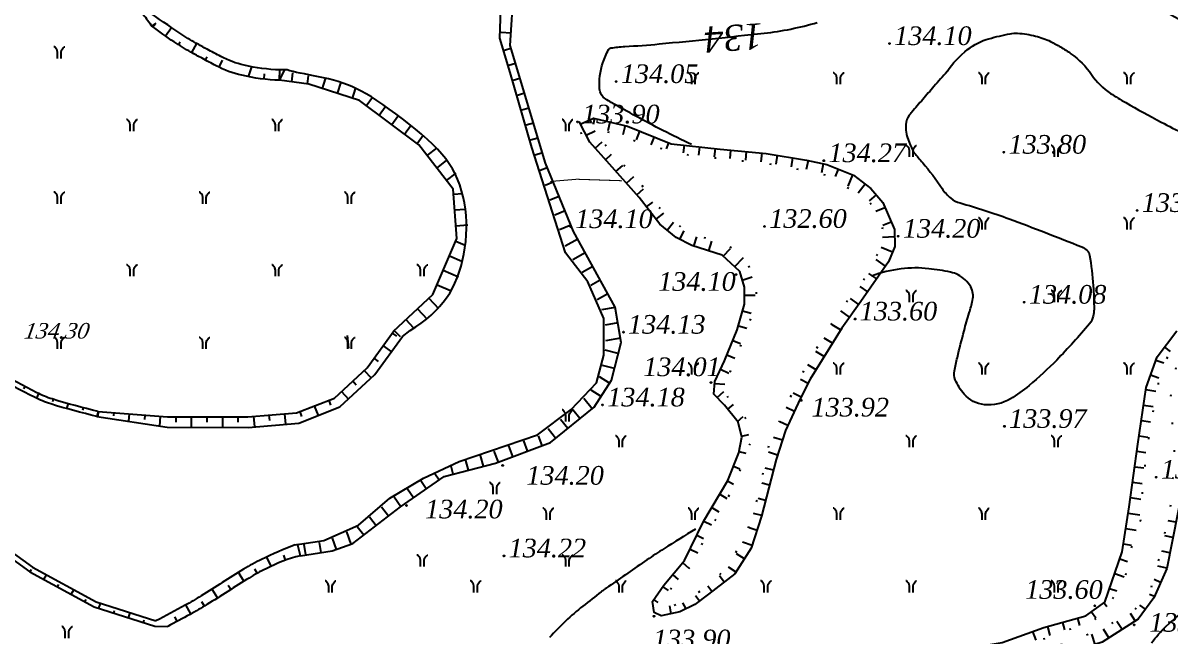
# Model space of a CAD drawing. Header units: millimetres. Extents: x 1400 to 4853, y -623 to 1865.
# Drawn here: x 3014.5 to 3080.8, y 1754.9 to 1790.4 of the extents above; entities that cross this region are included whole.
import ezdxf
from ezdxf.enums import TextEntityAlignment as Align

# ---------------------------------------------------------------- set-up
doc = ezdxf.new("R2010")
doc.units = ezdxf.units.MM
doc.linetypes.add('ADOT1', pattern=[1.6, 0.1, -1.5])
for name, color, linetype in [('00_Північ', 7, 'Continuous'), ('00_Північ_відмітки', 7, 'Continuous'), ('01_Північ', 7, 'Continuous')]:
    doc.layers.add(name, color=color, linetype=linetype)
doc.styles.add('grad', font='timesi.ttf')
doc.styles.add('universw', font='timesi.ttf', dxfattribs={"oblique": 10})

# ---------------------------------------------------------------- blocks, each defined once
blk = doc.blocks.new('403')
at = {"color": 0, "linetype": 'Continuous'}
for p, q in [((-0.45, 1.11), (-0.52, 1.11)), ((-0.38, 1.02), (-0.45, 1.11)), ((0.38, 1.02), (0.45, 1.11)), ((0.45, 1.11), (0.52, 1.11)), ((-0.31, 0.94), (-0.38, 1.02)), ((-0.21, 0.81), (-0.31, 0.94)), ((-0.17, 0.59), (-0.21, 0.81)), ((-0.17, 0), (-0.17, 0.59)), ((0.17, 0.59), (0.21, 0.81)), ((0.17, 0), (0.17, 0.59)), ((0.21, 0.81), (0.31, 0.94)), ((0.31, 0.94), (0.38, 1.02))]:
    blk.add_line(p, q, dxfattribs=at)

msp = doc.modelspace()

# ---------------------------------------------------------------- linework, layer by layer
at = {"layer": '00_Північ', "linetype": 'Continuous'}
for p, q in [((3021.9174, 1790.2248), (3022.1635, 1790.3963)), ((3022.6965, 1789.6586), (3023.0419, 1790.1521)), ((3024.2166, 1788.6963), (3024.508, 1789.2208)), ((3025.8034, 1787.8467), (3026.0071, 1788.2662)), ((3027.5124, 1787.3001), (3027.6898, 1787.8771)), ((3035.2887, 1771.7353), (3035.7727, 1771.3807)), ((3034.1928, 1770.3118), (3034.6013, 1769.8724)), ((3015.3612, 1768.9655), (3015.2294, 1768.6961)), ((3032.8745, 1769.0862), (3033.283, 1768.6468)), ((3017.0627, 1768.3865), (3016.9815, 1768.0977)), ((3031.3072, 1768.2575), (3031.5251, 1767.6985)), ((3018.8056, 1767.9373), (3018.737, 1767.6452)), ((3018.8056, 1767.9373), (3018.782, 1767.6383)), ((3020.6, 1767.7961), (3020.566, 1767.3641)), ((3022.3945, 1767.6549), (3022.35, 1767.0899)), ((3024.1932, 1767.6193), (3024.1922, 1767.0193)), ((3025.9932, 1767.6162), (3025.9921, 1767.0162)), ((3027.792, 1767.6419), (3027.8433, 1767.0441)), ((3029.5854, 1767.7959), (3029.6367, 1767.1981)), ((3028.8129, 1758.9801), (3028.5567, 1759.5115)), ((3015.6657, 1758.2178), (3015.8096, 1758.481)), ((3027.2385, 1758.1104), (3026.9603, 1758.556)), ((3017.2452, 1757.3543), (3017.3891, 1757.6176)), ((3025.7162, 1757.1498), (3025.4197, 1757.6217)), ((3018.8469, 1756.5432), (3018.9378, 1756.8291)), ((3020.5623, 1755.9978), (3020.6532, 1756.2837)), ((3024.1745, 1756.2214), (3023.8833, 1756.7459))]:
    msp.add_line(p, q, dxfattribs=at)
at = {"layer": '00_Північ', "color": 250, "linetype": 'Continuous'}
for p, q in [((3021.9679, 1790.1868), (3022.114, 1790.3815)), ((3023.443, 1789.156), (3023.5512, 1789.3256)), ((3025.0068, 1788.2655), (3025.106, 1788.4505)), ((3026.6387, 1787.5139), (3026.6489, 1787.5459)), ((3028.4017, 1787.1632), (3028.4359, 1787.4613)), ((3029.2989, 1787.095), (3029.3214, 1787.6946)), ((3035.8205, 1772.4613), (3036.0625, 1772.284)), ((3034.7568, 1771.0092), (3034.9989, 1770.8319)), ((3033.5336, 1769.699), (3033.7379, 1769.4793)), ((3014.5617, 1769.3788), (3014.4925, 1769.2457)), ((3016.1989, 1768.6393), (3016.1552, 1768.4958)), ((3017.9317, 1768.1524), (3017.8942, 1768.0072)), ((3032.1457, 1768.5843), (3032.2547, 1768.3048)), ((3019.7028, 1767.8667), (3019.6884, 1767.6839)), ((3021.4972, 1767.7255), (3021.4776, 1767.4762)), ((3023.2932, 1767.6208), (3023.2927, 1767.3208)), ((3025.0932, 1767.6177), (3025.0927, 1767.3177)), ((3026.8932, 1767.6147), (3026.8927, 1767.3147)), ((3028.6887, 1767.7189), (3028.7143, 1767.42)), ((3030.4686, 1767.9307), (3030.5776, 1767.6511)), ((3030.5041, 1759.5868), (3030.3365, 1760.2726)), ((3029.6426, 1759.3277), (3029.5395, 1759.6153)), ((3028.0107, 1758.5723), (3027.8787, 1758.8139)), ((3014.876, 1758.6495), (3014.948, 1758.7811)), ((3016.4554, 1757.7861), (3016.5274, 1757.9177)), ((3026.4767, 1757.6311), (3026.3337, 1757.8566)), ((3018.0349, 1756.9226), (3018.1068, 1757.0543)), ((3024.9522, 1756.6741), (3024.7996, 1756.9243)), ((3019.7046, 1756.2705), (3019.7501, 1756.4135)), ((3021.42, 1755.7251), (3021.4654, 1755.868)), ((3023.3838, 1755.7914), (3023.2423, 1756.056))]:
    msp.add_line(p, q, dxfattribs=at)
at = {"layer": '00_Північ', "linetype": 'Continuous'}
for points in [[(3014.0705, 1795.9756, -0.0415322), (3015.7362, 1795.4077, -0.0412958), (3017.0943, 1794.6762, -0.0292343), (3018.8749, 1793.364, -0.0190235), (3020.5696, 1791.8424, -0.0338093), (3021.4098, 1790.9103, -0.0143137), (3021.9174, 1790.2248, -0.0452591)], [(3018.8056, 1767.9373, -0.0165819), (3016.1487, 1768.6547, -0.0451631), (3015.2547, 1769.0192, -0.0042326), (3010.6185, 1771.4676, -0.0099961)]]:
    msp.add_lwpolyline(points, format="xyb", dxfattribs=at)
at = {"layer": '00_Північ', "color": 5, "linetype": 'Continuous', "flags": 128}
for points in [[(3029.3214, 1787.6946, -0.0469755), (3027.2543, 1787.9677, -0.0648831), (3025.9048, 1788.4678, -0.0026147), (3025.1025, 1788.8953, -0.0032531), (3024.4642, 1789.2452, -0.0200729), (3023.5344, 1789.8127, 0.0045098), (3021.6457, 1791.0957, -0.0144974)], [(3030.2057, 1760.2207, 0.0157697), (3028.2638, 1759.3745, 0.0281924), (3027.2227, 1758.8072, 0.0028383), (3025.9874, 1758.0311, -0.0028847), (3024.7718, 1757.2676, -0.0128241), (3023.8297, 1756.7163, -0.0072823), (3022.1331, 1755.8131)]]:
    msp.add_lwpolyline(points, format="xyb", dxfattribs=at)
at = {"layer": '00_Північ', "linetype": 'Continuous', "flags": 128}
for points in [[(3029.2989, 1787.095, -0.0469755), (3027.1203, 1787.3829, -0.0648831), (3025.6254, 1787.9368, -0.0026147), (3024.8176, 1788.3673, -0.0032531), (3024.1724, 1788.7209, -0.0200729), (3023.2015, 1789.3135, -0.0144974), (3021.9174, 1790.2248)], [(3030.5041, 1759.5868, 0.0619755), (3028.5207, 1758.8323, 0.0281924), (3027.539, 1758.2974, 0.0028383), (3026.3094, 1757.5249, -0.0028847), (3025.088, 1756.7577, -0.0128241), (3024.1193, 1756.1909, -0.005504), (3022.8278, 1755.4974, -0.0072823)]]:
    msp.add_lwpolyline(points, format="xyb", dxfattribs=at)
at = {"layer": '00_Північ', "color": 5, "linetype": 'Continuous', "flags": 128}
for points in [[(3018.737, 1767.6452), (3022.794, 1767.0216), (3027.4891, 1767.0137), (3030.4123, 1767.2648), (3032.7956, 1768.1937), (3034.8099, 1770.0663), (3036.4212, 1772.266)], [(2996.2559, 1753.8897), (2993.6054, 1755.3746), (2992.0794, 1756.7392), (2992.1597, 1758.705), (2995.4361, 1763.936), (2998.4787, 1766.8389), (3000.5449, 1767.4936), (3003.3669, 1767.1915), (3008.9102, 1763.3136), (3015.014, 1758.916), (3018.6833, 1756.9101), (3022.1331, 1755.8131)]]:
    msp.add_lwpolyline(points, dxfattribs=at)
at = {"layer": '00_Північ', "linetype": 'Continuous', "flags": 128}
for points in [[(3018.8056, 1767.9373), (3022.8181, 1767.6216), (3027.4639, 1767.6137), (3030.2749, 1767.8552), (3032.471, 1768.7111), (3034.3596, 1770.4669), (3035.9371, 1772.6205)], [(2996.4313, 1754.1353), (2993.7808, 1755.6202), (2992.3849, 1756.8684), (2992.4562, 1758.6132), (2995.6704, 1763.7449), (2998.6356, 1766.5739), (3000.5755, 1767.1887), (3003.2582, 1766.9014), (3008.7365, 1763.069), (3014.8537, 1758.6617), (3018.5648, 1756.6329), (3022.0833, 1755.5141), (3022.8278, 1755.4974)]]:
    msp.add_lwpolyline(points, dxfattribs=at)
at = {"layer": '00_Північ', "color": 5, "linetype": 'Continuous'}
msp.add_lwpolyline([(3018.737, 1767.6452, -0.0165819), (3016.0609, 1768.3678, -0.0451631), (3015.1168, 1768.7527, -0.0042326), (3010.4761, 1771.2035, -0.0099961)], format="xyb", dxfattribs=at)
at = {"layer": '01_Північ', "color": 250, "linetype": 'Continuous'}
for p, q in [((3042.6848, 1789.8247), (3042.1178, 1789.861)), ((3042.6884, 1788.9324), (3042.3058, 1788.8172)), ((3042.9481, 1788.0694), (3042.565, 1787.9541)), ((3029.2989, 1787.095), (3029.5944, 1787.6521)), ((3030.0013, 1787.0035), (3030.0691, 1787.5237)), ((3030.9089, 1786.8852), (3030.9705, 1787.358)), ((3031.7825, 1786.6163), (3031.9643, 1787.1758)), ((3032.653, 1786.3335), (3032.8657, 1786.9884)), ((3043.2079, 1787.2065), (3042.8202, 1787.0898)), ((3033.5235, 1786.0508), (3033.7021, 1786.6006)), ((3043.4676, 1786.3435), (3043.0719, 1786.2245)), ((3035.0538, 1785.0776), (3035.4136, 1785.561)), ((3043.7273, 1785.4806), (3043.3237, 1785.3591)), ((3035.7881, 1784.5311), (3036.1462, 1785.0122)), ((3036.5223, 1783.9846), (3036.8787, 1784.4635)), ((3043.987, 1784.6176), (3043.5755, 1784.4938)), ((3037.2565, 1783.4382), (3037.6113, 1783.9148)), ((3044.2467, 1783.7547), (3043.8272, 1783.6284)), ((3037.8416, 1782.74), (3038.3952, 1783.1672)), ((3044.5065, 1782.8917), (3044.0899, 1782.7664)), ((3038.4009, 1782.0154), (3038.9602, 1782.4472)), ((3044.7916, 1782.0378), (3044.3779, 1781.8678)), ((3038.9601, 1781.2909), (3039.5253, 1781.7271)), ((3045.1342, 1781.2043), (3044.6596, 1781.0092)), ((3039.3668, 1780.5077), (3039.8926, 1780.5481)), ((3045.4767, 1780.3707), (3044.9412, 1780.1506)), ((3039.437, 1779.5951), (3040.0389, 1779.6414)), ((3045.8193, 1779.5372), (3045.2229, 1779.2921)), ((3039.5073, 1778.6825), (3040.1852, 1778.7347)), ((3046.1618, 1778.7036), (3045.5045, 1778.4335)), ((3039.4995, 1777.783), (3040.0428, 1777.5482)), ((3046.5562, 1777.8948), (3045.8191, 1777.4904)), ((3039.1365, 1776.9428), (3039.845, 1776.6367)), ((3046.9897, 1777.1048), (3046.2665, 1776.708)), ((3038.7735, 1776.1026), (3039.6471, 1775.7251)), ((3047.4232, 1776.3147), (3046.8099, 1775.9782)), ((3047.8567, 1775.5246), (3047.3016, 1775.22)), ((3038.4104, 1775.2624), (3039.1961, 1774.9229)), ((3048.2902, 1774.7345), (3047.671, 1774.3948)), ((3037.9429, 1774.4958), (3038.5039, 1773.8957)), ((3037.2743, 1773.8707), (3037.8347, 1773.2713)), ((3048.7137, 1773.941), (3047.9356, 1773.8067)), ((3036.6057, 1773.2456), (3037.0519, 1772.7684)), ((3048.8669, 1773.0529), (3048.1414, 1772.9277)), ((3035.9371, 1772.6205), (3036.269, 1772.2656)), ((3049.0201, 1772.1648), (3048.1567, 1772.0159)), ((3048.896, 1771.2881), (3048.1443, 1771.4822)), ((3048.6707, 1770.4156), (3047.986, 1770.5923)), ((3048.3865, 1769.5686), (3047.8069, 1769.9376)), ((3047.9025, 1768.8084), (3047.3379, 1769.1679)), ((3047.3778, 1768.0846), (3046.8963, 1768.6827)), ((3045.9739, 1766.9543), (3045.5522, 1767.478)), ((3046.6758, 1767.5195), (3046.2644, 1768.0305)), ((3045.2719, 1766.3892), (3044.8339, 1766.9332)), ((3043.6467, 1765.6459), (3043.4265, 1766.2291)), ((3044.4898, 1765.9642), (3044.2763, 1766.5295)), ((3041.9605, 1765.0093), (3041.7206, 1765.6446)), ((3042.8036, 1765.3276), (3042.5735, 1765.9368)), ((3040.2225, 1764.535), (3040.075, 1765.0986)), ((3041.0944, 1764.7632), (3040.9323, 1765.3823)), ((3038.5319, 1763.9636), (3038.279, 1764.3278)), ((3039.3507, 1764.3068), (3039.2307, 1764.7653)), ((3037.0512, 1762.9359), (3036.6995, 1763.4425)), ((3037.7915, 1763.4497), (3037.4707, 1763.9119)), ((3036.3108, 1762.422), (3035.9284, 1762.9731)), ((3035.5956, 1761.8738), (3035.1927, 1762.3979)), ((3034.8812, 1761.3245), (3034.5031, 1761.8163)), ((3033.436, 1760.256), (3033.1857, 1760.9654)), ((3034.1667, 1760.7752), (3033.7958, 1761.2577)), ((3030.8166, 1759.6348), (3030.7253, 1760.2288)), ((3031.7073, 1759.7718), (3031.617, 1760.3592)), ((3032.5861, 1759.9562), (3032.3579, 1760.603))]:
    msp.add_line(p, q, dxfattribs=at)
at = {"layer": '01_Північ', "color": 32, "linetype": 'Continuous'}
for p, q in [((3047.527, 1784.8838), (3047.446, 1784.5377)), ((3047.0469, 1783.912), (3047.5595, 1784.18)), ((3048.4076, 1784.6776), (3048.288, 1784.1669)), ((3049.2882, 1784.4713), (3049.1624, 1783.9344)), ((3050.1343, 1784.1561), (3049.93, 1783.6482)), ((3047.5596, 1783.1753), (3047.9639, 1783.5368)), ((3050.9734, 1783.8186), (3050.7863, 1783.3536)), ((3051.8124, 1783.4811), (3051.6707, 1783.1289)), ((3048.1624, 1782.5011), (3048.5129, 1782.8145)), ((3052.7007, 1783.3402), (3052.6531, 1782.9017)), ((3053.5998, 1783.2425), (3053.5484, 1782.7692)), ((3054.4989, 1783.1448), (3054.4472, 1782.6686)), ((3055.399, 1783.0565), (3055.3536, 1782.5681)), ((3056.2995, 1782.9728), (3056.2528, 1782.4709)), ((3057.2, 1782.889), (3057.1521, 1782.3738)), ((3058.094, 1782.7555), (3058.0073, 1782.2485)), ((3048.7638, 1781.8256), (3049.1566, 1782.1744)), ((3058.9854, 1782.6031), (3058.897, 1782.0861)), ((3059.8762, 1782.4474), (3059.7668, 1781.927)), ((3060.7613, 1782.2612), (3060.65, 1781.7322)), ((3049.3642, 1781.1493), (3049.7991, 1781.5355)), ((3061.6112, 1781.959), (3061.4428, 1781.5378)), ((3062.451, 1781.6233), (3062.188, 1780.9654)), ((3049.9647, 1780.473), (3050.3473, 1780.8127)), ((3063.179, 1781.0897), (3062.7817, 1780.565)), ((3050.5287, 1779.7665), (3050.8882, 1780.0442)), ((3063.8274, 1780.4671), (3063.419, 1780.1213)), ((3051.0815, 1779.0508), (3051.5385, 1779.4037)), ((3064.3279, 1779.7248), (3063.8043, 1779.4989)), ((3051.7268, 1778.4259), (3052.1012, 1778.8942)), ((3064.6863, 1778.8945), (3064.2049, 1778.6867)), ((3052.4581, 1777.8996), (3052.7067, 1778.3824)), ((3053.2701, 1777.5047), (3053.4432, 1778.0406)), ((3054.1308, 1777.2268), (3054.3131, 1777.7914)), ((3064.7684, 1777.1515), (3064.0992, 1777.4285)), ((3064.8861, 1778.0288), (3064.1783, 1778.0066)), ((3054.9735, 1776.9187), (3055.384, 1777.3529)), ((3055.6307, 1776.2974), (3056.138, 1776.834)), ((3064.3673, 1776.3461), (3063.8231, 1776.7256)), ((3056.0676, 1775.5398), (3056.6476, 1775.7157)), ((3063.8499, 1775.6043), (3063.3985, 1775.9191)), ((3063.3325, 1774.8625), (3062.8887, 1775.172)), ((3056.1929, 1774.654), (3056.8173, 1774.654)), ((3062.8125, 1774.1226), (3062.3383, 1774.4641)), ((3056.0878, 1773.7637), (3056.5952, 1773.6252)), ((3062.2838, 1773.3888), (3061.782, 1773.7503)), ((3055.8497, 1772.8912), (3056.335, 1772.7587)), ((3061.7625, 1772.6501), (3061.2792, 1772.9473)), ((3033.2183, 1772.323), (3033.2884, 1771.6047)), ((3061.2888, 1771.8797), (3060.8062, 1772.1764)), ((3055.5333, 1772.0454), (3055.9751, 1771.8628)), ((3060.8151, 1771.1093), (3060.3333, 1771.4055)), ((3080.4942, 1771.6511), (3080.8287, 1771.3982)), ((3055.1878, 1771.2096), (3055.6352, 1771.0247)), ((3080.0025, 1770.9035), (3080.4552, 1770.7411)), ((3054.816, 1770.3855), (3055.2907, 1770.1588)), ((3060.3413, 1770.3389), (3059.8695, 1770.629)), ((3054.4686, 1769.5581), (3055.0593, 1769.5144)), ((3059.8855, 1769.5584), (3059.4347, 1769.79)), ((3079.698, 1770.0546), (3080.1679, 1769.886)), ((3054.622, 1768.7354), (3054.9991, 1769.097)), ((3059.4722, 1768.7539), (3059.0228, 1768.9849)), ((3079.4167, 1769.1999), (3080.0056, 1769.1157)), ((3055.2293, 1768.0663), (3055.5584, 1768.3315)), ((3059.0866, 1767.936), (3058.6145, 1768.1559)), ((3079.2891, 1768.3071), (3079.841, 1768.2283)), ((3055.7969, 1767.3621), (3056.1326, 1767.6327)), ((3058.7047, 1767.1161), (3058.2533, 1767.3264)), ((3079.1615, 1767.4144), (3079.6918, 1767.3386)), ((3056.0404, 1766.4967), (3056.4601, 1766.6017)), ((3058.392, 1766.2692), (3057.8741, 1766.4363)), ((3079.0339, 1766.5216), (3079.5441, 1766.4487)), ((3055.8768, 1765.6124), (3056.2761, 1765.5277)), ((3058.1142, 1765.4085), (3057.5865, 1765.5788)), ((3078.9076, 1765.6286), (3079.4188, 1765.5573)), ((3055.5584, 1764.7668), (3055.9368, 1764.6192)), ((3057.8741, 1764.5369), (3057.3888, 1764.6613)), ((3078.783, 1764.7354), (3079.3054, 1764.6625)), ((3055.2263, 1763.9259), (3055.5545, 1763.7312)), ((3057.6495, 1763.6608), (3057.1995, 1763.7762)), ((3078.6583, 1763.8422), (3079.2146, 1763.7646)), ((3054.7648, 1763.1481), (3055.1741, 1762.9052)), ((3057.4249, 1762.7848), (3056.9932, 1762.8954)), ((3078.5336, 1762.949), (3079.1384, 1762.8646)), ((3054.3033, 1762.3703), (3054.7197, 1762.1233)), ((3053.8434, 1761.5917), (3054.2865, 1761.3778)), ((3057.2004, 1761.9087), (3056.7287, 1762.0296)), ((3078.4039, 1762.0566), (3079.074, 1761.9534)), ((3081.1577, 1761.5269), (3080.7133, 1761.6148)), ((3056.9242, 1761.0476), (3056.4684, 1761.1951)), ((3078.2666, 1761.1652), (3078.865, 1761.0731)), ((3053.4503, 1760.7772), (3053.8377, 1760.5902)), ((3056.6456, 1760.1871), (3056.0789, 1760.3706)), ((3078.1294, 1760.2739), (3078.5877, 1760.2033)), ((3080.9826, 1760.6422), (3080.5258, 1760.7326)), ((3053.0572, 1759.9627), (3053.5023, 1759.7479)), ((3056.1991, 1759.4058), (3055.729, 1759.7051)), ((3080.8075, 1759.7575), (3080.3383, 1759.8504)), ((3052.6282, 1759.1714), (3052.9611, 1758.8909)), ((3055.7134, 1758.6429), (3055.2836, 1758.9165)), ((3077.9162, 1759.4013), (3078.3564, 1759.2495)), ((3080.6324, 1758.8728), (3080.1165, 1758.9749)), ((3052.0454, 1758.4799), (3052.3605, 1758.2143)), ((3055.03, 1758.061), (3054.7539, 1758.4208)), ((3077.6221, 1758.5488), (3078.1735, 1758.3586)), ((3080.2742, 1758.0456), (3079.895, 1758.2116)), ((3051.4718, 1757.7813), (3051.7863, 1757.5656)), ((3054.3126, 1757.5104), (3054.0748, 1757.8202)), ((3077.3279, 1757.6963), (3077.735, 1757.5558)), ((3050.9601, 1757.0356), (3051.1828, 1756.8828)), ((3052.8157, 1756.5072), (3052.6354, 1756.868)), ((3053.5927, 1756.9629), (3053.3588, 1757.2715)), ((3077.0019, 1756.8674), (3077.1646, 1756.6435)), ((3079.9126, 1757.2194), (3079.6361, 1757.3404)), ((3051.9628, 1756.2308), (3051.8724, 1756.6832)), ((3076.2724, 1756.3371), (3076.5222, 1755.9934)), ((3078.8075, 1755.8116), (3078.5367, 1756.2343)), ((3079.3919, 1756.4853), (3079.077, 1756.7181)), ((3073.7245, 1755.4943), (3073.8702, 1754.962)), ((3074.5943, 1755.7324), (3074.7149, 1755.2923)), ((3075.4642, 1755.9706), (3075.5772, 1755.558)), ((3078.0481, 1755.3251), (3077.7523, 1755.7868)), ((3072.8709, 1755.2048), (3073.0507, 1754.7068)), ((3076.4822, 1754.453), (3076.2975, 1755.0381)), ((3077.2887, 1754.8386), (3076.9679, 1755.3394))]:
    msp.add_line(p, q, dxfattribs=at)
at = {"layer": '01_Північ', "color": 250, "linetype": 'Continuous', "flags": 128}
for points in [[(3030.5041, 1759.5868), (3032.3386, 1759.8689), (3033.5381, 1760.292), (3036.2899, 1762.4075), (3038.83, 1764.1705), (3041.7935, 1764.9462), (3044.9687, 1766.145), (3047.5088, 1768.1901), (3048.4966, 1769.7415), (3049.0611, 1771.9276), (3048.7083, 1773.9726), (3046.3093, 1778.3447), (3044.6864, 1782.2938), (3042.6384, 1789.0986), (3042.8501, 1792.413), (3046.5191, 1800.17), (3053.2928, 1808.2092), (3059.5916, 1815.4332), (3063.8957, 1821.2862), (3067.2144, 1825.5981)], [(3035.8985, 1772.5844), (3038.1716, 1774.7097), (3039.5649, 1777.9343), (3039.3449, 1780.7924), (3037.365, 1783.3574), (3033.9186, 1785.9225), (3030.9855, 1786.8752), (3029.2989, 1787.095)]]:
    msp.add_lwpolyline(points, dxfattribs=at)
at = {"layer": '01_Північ', "color": 30}
for points in [[(3083.2035, 1790.0013, -0.0889425), (3080.782, 1790.9217, -0.0440819), (3079.7829, 1791.6483, 0.0253103), (3078.0936, 1792.9764, 0.0401274), (3076.5754, 1793.877, 0.0276656), (3074.2191, 1794.873)], [(3053.1366, 1783.373, -0.0065275), (3051.4821, 1784.1929, -0.0069535), (3049.9503, 1785.0041, -0.0033174), (3048.4856, 1785.8188, -0.0147472), (3048.1629, 1786.0139, -0.235099), (3047.8195, 1786.5922, -0.0988676), (3048.0074, 1788.111, -0.0448747), (3048.3363, 1788.8678, -0.2310301), (3048.4737, 1788.9653, -0.0279756), (3049.271, 1789.0511, 0.0111766), (3051.2715, 1789.1984, 0.0015733), (3054.3307, 1789.5022, 0.0016019), (3057.3333, 1789.8197, 0.046151), (3060.4101, 1790.446, 0.1211852)], [(3067.9199, 1787.605, -0.0771092), (3069.1103, 1788.8734, -0.0972511), (3070.3447, 1789.4993, -0.0218196), (3071.5665, 1789.7876, -0.0625461), (3072.0051, 1789.8154, -0.0458078), (3073.0427, 1789.6551, -0.0525541), (3073.9028, 1789.3412, -0.0213284), (3074.483, 1789.0262, -0.0194463), (3075.0889, 1788.63, -0.0878612), (3076.2781, 1787.422, 0.0964237), (3077.382, 1786.3382, 0.0170006), (3078.2541, 1785.8035, 0.0074261), (3080.3076, 1784.6787, 0.012469), (3082.9894, 1783.3455, 0.0399901)], [(3067.9199, 1787.605, 0.0021633), (3067.1579, 1786.7369, 0.0025178), (3066.5102, 1785.9849, 0.0008542), (3065.8865, 1785.2507, 0.0034783), (3065.7349, 1785.0691, 0.1610299), (3065.5287, 1784.5362, 0.1022428), (3065.6644, 1783.6603, 0.0265825), (3065.9242, 1783.0639, 0.0582522), (3066.0873, 1782.815, 0.0048009), (3066.2392, 1782.637, -0.0027023), (3066.5102, 1782.3219, -0.0297894), (3067.6277, 1780.8379, 0.0738972), (3068.1313, 1780.2791, 0.1055942), (3068.6733, 1779.9973, -0.0213829), (3071.5144, 1779.0816, -0.007783), (3075.7146, 1777.4519, -0.0955141), (3076.0253, 1777.2501, -0.1596819), (3076.1655, 1776.9856, -0.0260465), (3076.3777, 1775.2073, -0.0166684), (3076.4234, 1773.837, -0.0582674), (3076.3777, 1773.4462, -0.1160698), (3076.1563, 1773.0038, -0.0200828), (3074.2632, 1770.9103, -0.0239659), (3072.6648, 1769.4286, -0.0393781), (3071.5849, 1768.6562, -0.1631756), (3070.0808, 1768.3219, -0.1914759), (3068.9066, 1768.938, -0.0777835), (3068.3933, 1769.7678, -0.1509718), (3068.3427, 1770.2764, -0.0093328), (3068.5144, 1771.0464, -0.0045922), (3068.9066, 1772.6009, -0.0102438), (3069.2012, 1773.6379, 0.0147076), (3069.4, 1774.362, 0.1917682), (3069.2893, 1775.145, 0.1476345), (3068.5542, 1775.8412, 0.0650469), (3068.1248, 1775.9908, 0.0230552), (3066.8626, 1776.1935, 0.0600668), (3065.257, 1776.1824, 0.0548944), (3063.55, 1775.7708)], [(3053.3652, 1761.1227, 0.0054959), (3051.5399, 1759.9938, 0.0099715), (3050.5535, 1759.3407, 0.0004861), (3048.3399, 1757.8076, 0.0041885), (3048.0847, 1757.6272, 0.0093234), (3047.9129, 1757.4988, 0.001482), (3046.8503, 1756.6677, 0.0435068), (3044.9198, 1754.856, 0.13163)], [(3079.7533, 1754.5386, -0.0454187), (3080.6011, 1755.5016, -0.0370929), (3083.3846, 1757.771, 0.0400573)]]:
    msp.add_lwpolyline(points, format="xyb", dxfattribs=at)
at = {"layer": '01_Північ', "color": 5, "flags": 128}
msp.add_lwpolyline([(3030.2057, 1760.2207), (3031.8527, 1760.4602), (3033.859, 1761.358), (3035.6856, 1762.9142), (3037.6321, 1764.0814), (3039.6983, 1765.0391), (3044.2278, 1766.5736), (3046.1742, 1768.0401), (3047.6415, 1769.5963), (3048.0607, 1771.1825), (3048.0607, 1773.3074), (3047.1325, 1775.4323), (3045.8448, 1777.1082), (3043.8996, 1783.2037), (3042.6419, 1787.5433), (3042.0442, 1789.5341), (3042.134, 1792.3473)], dxfattribs=at)
at = {"layer": '01_Північ', "color": 5}
msp.add_lwpolyline([(3036.4212, 1772.266), (3036.8624, 1772.6225), (3037.1881, 1772.8297), (3037.5008, 1773.0487), (3037.7971, 1773.2772), (3038.0739, 1773.5127), (3038.3284, 1773.7533), (3038.5614, 1773.9999), (3038.774, 1774.2536), (3038.9675, 1774.5158), (3039.1433, 1774.7877), (3039.3027, 1775.0706), (3039.4468, 1775.3658), (3039.5771, 1775.6746), (3039.6944, 1775.9978), (3039.7986, 1776.334), (3039.889, 1776.6814), (3039.9651, 1777.038), (3040.0263, 1777.4022), (3040.072, 1777.7718), (3040.1017, 1778.1453), (3040.1148, 1778.5206), (3040.1108, 1778.8958), (3040.0896, 1779.2693), (3040.0512, 1779.639), (3039.9957, 1780.0031), (3039.9229, 1780.3597), (3039.833, 1780.7071), (3039.7258, 1781.0433), (3039.6015, 1781.3665), (3039.4598, 1781.6756), (3039.2992, 1781.9728), (3039.1184, 1782.2612), (3038.9156, 1782.5437), (3038.6893, 1782.8233), (3038.438, 1783.103), (3038.1601, 1783.386), (3037.8539, 1783.675), (3037.5193, 1783.972), (3037.162, 1784.2735), (3036.789, 1784.5751), (3036.4072, 1784.872), (3036.0237, 1785.1598), (3035.6454, 1785.4339), (3035.2795, 1785.6896), (3034.933, 1785.9225), (3034.6108, 1786.129), (3034.3103, 1786.3106), (3034.0266, 1786.47), (3033.7551, 1786.6095), (3033.4911, 1786.7319), (3033.2298, 1786.8397), (3032.9665, 1786.9354), (3032.6965, 1787.0218), (3032.4165, 1787.1009), (3032.1293, 1787.1737), (3031.8393, 1787.2408), (3031.5507, 1787.3027), (3031.2679, 1787.36), (3030.995, 1787.4134), (3030.7365, 1787.4633), (3030.4966, 1787.5103), (3030.2785, 1787.5555), (3030.0809, 1787.6016), (3029.9013, 1787.6516), (3029.7374, 1787.7088), (3029.3214, 1787.6946)], dxfattribs=at)
at = {"layer": '01_Північ', "color": 250, "linetype": 'Continuous'}
msp.add_lwpolyline([(3034.3196, 1785.624), (3034.681, 1786.1097)], dxfattribs=at)
at = {"layer": '01_Північ', "color": 32, "linetype": 'Continuous', "flags": 128}
for points in [[(3046.6955, 1784.5595), (3047.4657, 1784.8982), (3049.4375, 1784.4363), (3051.9638, 1783.4202), (3054.7982, 1783.1123), (3057.4477, 1782.866), (3059.7891, 1782.4657), (3060.9599, 1782.2194), (3062.5003, 1781.6036), (3063.517, 1780.8338), (3064.1948, 1780.0332), (3064.8726, 1778.4629), (3064.9034, 1777.4776), (3064.5337, 1776.5846), (3062.9351, 1774.2928), (3061.826, 1772.7533), (3060.0083, 1769.7973), (3059.4229, 1768.6581), (3058.5765, 1766.8409), (3058.0331, 1765.1571), (3057.1907, 1761.8709), (3056.5929, 1760.0242), (3055.6418, 1758.5305), (3054.1201, 1757.3627), (3053.3321, 1756.7652), (3052.4625, 1756.3307), (3051.3756, 1756.1134), (3050.968, 1756.3035), (3050.8864, 1756.9282), (3051.5386, 1757.8787), (3052.7382, 1759.3019), (3053.8524, 1761.6104), (3055.2382, 1763.9459), (3055.8632, 1765.5483), (3056.0534, 1766.4445), (3055.836, 1767.3135), (3055.048, 1768.2912), (3054.423, 1768.943), (3054.4773, 1769.6763), (3055.048, 1770.8712), (3055.7853, 1772.6552), (3056.1929, 1774.1489), (3056.1929, 1775.1266), (3055.9211, 1776.0228), (3054.9157, 1776.9733), (3053.1494, 1777.5437), (3052.2527, 1778.0053), (3051.3016, 1778.7658), (3050.106, 1780.3138), (3048.3941, 1782.242), (3047.2528, 1783.5184), (3046.6278, 1784.7134)], [(3058.02, 1750.3838), (3057.8193, 1750.7849), (3057.719, 1751.587), (3058.2541, 1752.8905), (3059.1905, 1753.8932), (3059.9931, 1754.3611), (3060.9963, 1754.428), (3062.4343, 1754.3611), (3064.3405, 1753.9935), (3066.0127, 1753.9601), (3068.688, 1754.1606), (3071.1027, 1754.5667), (3073.5105, 1755.4357), (3075.9518, 1756.1041), (3077.0554, 1756.9063), (3078.0587, 1759.8141), (3078.46, 1762.4211), (3078.9653, 1766.0416), (3079.4335, 1769.317), (3080.0689, 1771.0885), (3081.2059, 1772.5925)], [(3081.5919, 1763.7207), (3080.6292, 1758.8564), (3079.8804, 1757.1459), (3078.9712, 1755.9165), (3076.8853, 1754.5802), (3072.8206, 1753.2973), (3068.1675, 1752.0679), (3066.9374, 1751.1592), (3065.7608, 1750.5178), (3064.4237, 1750.4643), (3062.8727, 1751.4265), (3061.5356, 1751.6403), (3060.038, 1751.3196), (3058.5405, 1750.4643), (3058.0057, 1750.3574)]]:
    msp.add_lwpolyline(points, dxfattribs=at)
at = {"layer": '01_Північ', "color": 32, "linetype": 'ADOT1', "flags": 128}
for points in [[(3046.7093, 1784.0344), (3047.443, 1784.2517), (3048.7202, 1784.0344), (3050.5408, 1783.3555), (3052.9321, 1782.7852), (3055.3505, 1782.5136), (3057.5787, 1782.2692), (3059.9428, 1781.8346), (3061.4645, 1781.4816), (3061.9265, 1781.047), (3063.4754, 1780.015), (3064.1819, 1778.6028), (3063.9917, 1777.2178), (3063.2036, 1775.6698), (3061.7091, 1773.7687), (3059.887, 1770.7982), (3058.6371, 1768.354), (3057.6045, 1765.9641), (3057.0059, 1763.1029), (3056.3809, 1761.0932), (3055.294, 1759.002), (3054.2342, 1757.9972), (3053.0658, 1757.101), (3052.1147, 1756.6936), (3051.5984, 1756.7751), (3051.5712, 1756.9923), (3051.8158, 1757.5355), (3053.3918, 1759.3008), (3053.8538, 1760.5229), (3055.2396, 1762.9128), (3055.9462, 1764.5151), (3056.544, 1766.1174), (3056.4607, 1767.2269), (3055.9653, 1767.9697), (3055.2983, 1768.6743), (3055.0125, 1769.1885), (3055.4126, 1770.3312), (3056.4607, 1772.9213), (3056.8812, 1774.4379), (3056.9003, 1775.1997), (3056.6526, 1775.9044), (3056.1762, 1776.9328), (3055.5474, 1777.3517), (3054.3821, 1777.8404), (3052.9802, 1778.2364), (3052.4926, 1778.6323), (3050.9993, 1779.9724), (3049.9632, 1781.4649), (3048.3175, 1783.0791), (3046.9766, 1785.2416)], [(3058.594, 1750.4109), (3058.3392, 1751.3839), (3058.5759, 1752.3565), (3059.4175, 1753.2765), (3060.0488, 1753.5394), (3061.8372, 1753.8548), (3063.7309, 1753.5394), (3064.7829, 1753.4342), (3067.5445, 1753.4605), (3069.0436, 1753.6708), (3071.174, 1754.1176), (3073.7089, 1754.8311), (3074.8136, 1755.278), (3076.2075, 1755.6985), (3076.9439, 1756.2505), (3078.2087, 1758.201), (3078.5243, 1759.857), (3079.1304, 1761.6518), (3079.2356, 1763.334), (3079.3934, 1764.9638), (3079.6038, 1766.462), (3079.8931, 1768.1706), (3080.21, 1769.8368), (3080.5519, 1770.8619), (3081.1042, 1771.7556), (3081.7091, 1771.9133), (3081.8143, 1771.703), (3081.4724, 1771.4402), (3081.1568, 1770.4676), (3080.8412, 1768.759), (3081.0775, 1765.438), (3080.867, 1762.5728), (3080.2436, 1759.662), (3079.6173, 1757.3667), (3078.7314, 1756.4077), (3076.7132, 1755.2717), (3074.7823, 1754.5256), (3072.045, 1753.5982), (3069.818, 1753.1577), (3067.4751, 1752.3926), (3066.3848, 1751.558), (3065.4569, 1751.2102), (3064.1346, 1751.2798), (3063.2454, 1751.8328), (3062.3871, 1752.0879), (3060.7168, 1752.0183), (3059.7425, 1751.8792), (3058.6522, 1751.1837), (3057.4228, 1750.5345)]]:
    msp.add_lwpolyline(points, dxfattribs=at)
at = {"layer": '01_Північ', "color": 30, "const_width": 0.06}
msp.add_lwpolyline([(3049.1157, 1781.2833), (3046.5006, 1781.369), (3044.9573, 1781.2405)], dxfattribs=at)
at = {"layer": '01_Північ', "color": 7}
for centre in [(3064.5876, 1789.2197, 40.23), (3048.777, 1787.0226, 40.215), (3046.5369, 1784.6864, 40.17), (3071.2119, 1782.9353, 40.14), (3060.7903, 1782.4455, 40.281), (3078.9193, 1779.5652, 40.125), (3057.3634, 1778.6421, 40.209), (3065.0959, 1778.073, 40.26), (3055.7208, 1775.852, 40.23), (3072.3876, 1774.2557, 40.224), (3062.5959, 1773.284, 39.99), (3054.2624, 1769.6055, 40.203), (3059.4785, 1768.5791, 40.176), (3071.2387, 1767.0711, 40.191), (3080.0233, 1764.1299, 40.209), (3042.2838, 1759.5775, 40.266), (3076.4753, 1756.6926, 40.08), (3050.9624, 1756.0828, 40.17), (3078.7386, 1755.5838, 40.17)]:
    msp.add_circle(centre, 0.03, dxfattribs=at)
at = {"layer": '01_Північ', "color": 250}
for centre in [(3046.1374, 1778.6282, 40.23), (3049.1929, 1772.5206, 40.239), (3047.9909, 1768.3115, 40.254), (3042.2085, 1764.8097, 40.26), (3036.6441, 1762.4926, 40.26)]:
    msp.add_circle(centre, 0.03, dxfattribs=at)

# ---------------------------------------------------------------- block references
at = {"layer": '01_Північ', "color": 7, "xscale": 0.6, "yscale": 0.6, "zscale": 0.6}
for p in [(3016.5606, 1788.3561), (3053.2476, 1786.8632), (3061.6476, 1786.8632), (3070.0476, 1786.8632), (3078.4476, 1786.8632), (3020.7606, 1784.1561), (3029.1606, 1784.1561), (3045.9606, 1784.1561), (3065.8476, 1782.6632), (3074.2476, 1782.6632), (3016.5606, 1779.9561), (3024.9606, 1779.9561), (3033.3606, 1779.9561), (3070.0476, 1778.4632), (3078.4476, 1778.4632), (3020.7606, 1775.7561), (3029.1606, 1775.7561), (3065.8476, 1774.2632), (3074.2476, 1774.2632), (3016.5606, 1771.5561), (3024.9606, 1771.5561), (3033.3606, 1771.5561), (3053.2476, 1770.0632), (3061.6476, 1770.0632), (3070.0476, 1770.0632), (3078.4476, 1770.0632), (3049.0476, 1765.8632), (3065.8476, 1765.8632), (3074.2476, 1765.8632), (3044.8476, 1761.6632), (3053.2476, 1761.6632), (3061.6476, 1761.6632), (3070.0476, 1761.6632), (3037.5606, 1758.9561), (3045.9606, 1758.9561), (3032.2476, 1757.4632), (3040.6476, 1757.4632), (3049.0476, 1757.4632), (3057.4476, 1757.4632), (3065.8476, 1757.4632), (3074.2476, 1757.4632), (3017.0055, 1754.819)]:
    msp.add_blockref('403', p, dxfattribs=at)
at = {"layer": '01_Північ', "color": 250, "xscale": 0.6, "yscale": 0.6, "zscale": 0.6}
for p in [(3037.5606, 1775.7561), (3045.9606, 1767.3561), (3041.7606, 1763.1561)]:
    msp.add_blockref('403', p, dxfattribs=at)

# ---------------------------------------------------------------- texts
at = {"layer": '00_Північ_відмітки', "color": 7, "linetype": 'Continuous', "style": 'universw', "oblique": 10}
msp.add_text('134.30', height=0.9, dxfattribs=at).set_placement((3014.4783, 1772.1511))
at = {"layer": '01_Північ', "color": 30, "style": 'grad'}
msp.add_text('134', height=1.5, rotation=183.619573, dxfattribs=at).set_placement((3055.5612, 1789.5521), align=Align.MIDDLE)
at = {"layer": '01_Північ', "color": 7, "style": 'universw'}
for s, p in [('134.10', (3064.8562, 1789.133, 40.23)), ('134.05', (3049.0455, 1786.9359, 40.215)), ('133.90', (3046.8054, 1784.5997, 40.17)), ('134.27', (3061.0588, 1782.3589, 40.281)), ('133.80', (3071.4804, 1782.8486, 40.14)), ('133.75', (3079.1879, 1779.4785, 40.125)), ('134.10', (3046.4059, 1778.5416, 40.23)), ('132.60', (3057.6319, 1778.5554, 40.209)), ('134.20', (3065.3644, 1777.9863, 40.26)), ('134.10', (3051.2074, 1774.9143, 40.23)), ('134.08', (3072.6561, 1774.169, 40.224)), ('133.60', (3062.8644, 1773.1973, 39.99)), ('134.13', (3049.4615, 1772.4339, 40.239)), ('134.01', (3050.3386, 1769.9771, 40.203)), ('134.18', (3048.2594, 1768.2248, 40.254)), ('133.92', (3060.0746, 1767.6413, 40.176)), ('133.97', (3071.5072, 1766.9844, 40.191)), ('134.20', (3043.579, 1763.6951, 40.26)), ('132.85', (3080.2918, 1764.0432, 40.209)), ('134.20', (3037.7207, 1761.7451, 40.26)), ('134.22', (3042.5523, 1759.4908, 40.266)), ('133.60', (3072.4412, 1757.0923, 40.08)), ('133.90', (3079.6218, 1755.1899, 40.17)), ('133.90', (3050.9034, 1754.2285, 40.17))]:
    msp.add_text(s, height=1.08, dxfattribs=at).set_placement(p)

doc.saveas('drawing.dxf')
